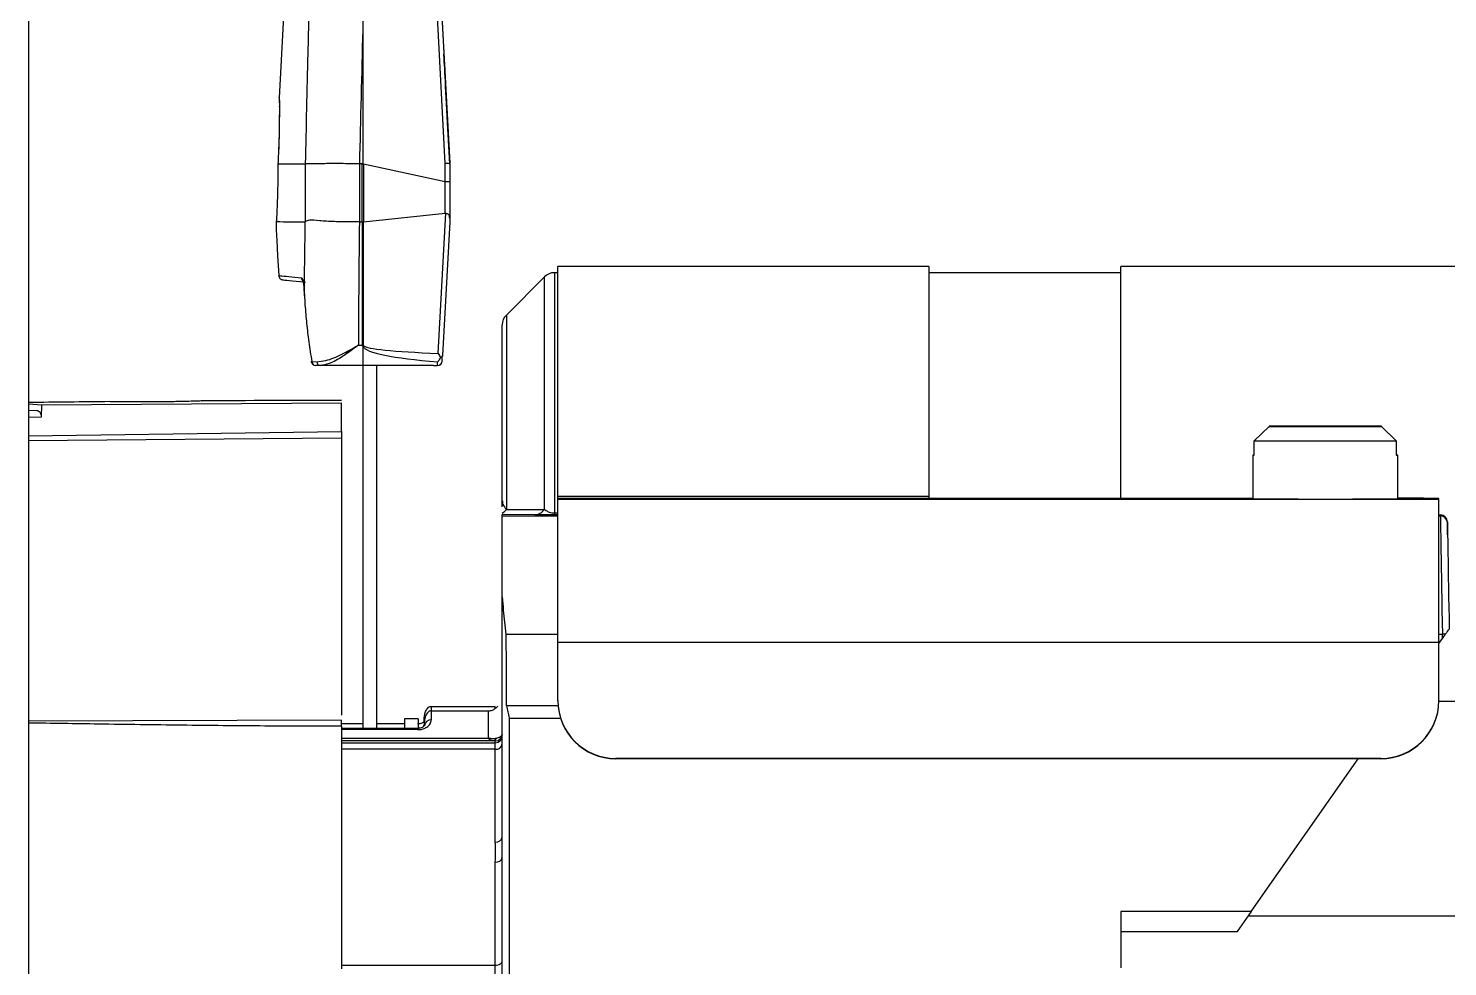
# Model space of a CAD drawing. Extents: x 6 to 134, y 3 to 97.
# Drawn here: x 15.322 to 18.383, y 43.762 to 45.784 of the extents above; entities that cross this region are included whole.
import ezdxf

# ---------------------------------------------------------------- set-up
doc = ezdxf.new("R2010")
doc.units = 0
doc.header["$MEASUREMENT"] = 0
doc.layers.add('OBJECT', color=7, linetype='CONTINUOUS')

msp = doc.modelspace()

# ---------------------------------------------------------------- linework, layer by layer
at = {"layer": 'OBJECT'}
for p, q in [((15.3222, 49.737), (15.3222, 40.7644)), ((15.8773, 45.9018), (15.8632, 45.6342)), ((16.2214, 45.493), (16.1998, 45.9016)), ((16.2093, 45.9023), (16.2308, 45.4936)), ((16.2093, 45.9009), (16.2308, 45.492)), ((16.0433, 45.7807), (16.0433, 45.4921)), ((16.2184, 45.7274), (16.2184, 45.7282)), ((16.2184, 45.7282), (16.2184, 45.7277)), ((16.2184, 45.7271), (16.2184, 45.7277)), ((16.2308, 45.4934), (16.2255, 45.5945)), ((16.2308, 45.4922), (16.2255, 45.5933)), ((15.8604, 45.4932), (15.8603, 45.4926)), ((15.92, 45.4921), (15.9199, 45.4921)), ((15.92, 45.3676), (15.92, 45.4921)), ((16.0418, 45.492), (16.0366, 45.492)), ((16.0366, 45.492), (16.0366, 45.367)), ((16.0418, 45.367), (16.0418, 45.492)), ((16.2211, 45.4535), (16.0449, 45.4917)), ((16.0449, 45.4917), (16.0449, 45.3672)), ((16.2214, 45.4534), (16.2214, 45.493)), ((16.2308, 45.4935), (16.2308, 45.4936)), ((16.2308, 45.4934), (16.2308, 45.4935)), ((16.2308, 45.4922), (16.2308, 45.4934)), ((16.2308, 45.4922), (16.2308, 45.492)), ((16.2308, 45.492), (16.2308, 45.492)), ((16.2308, 45.492), (16.2308, 45.4529)), ((16.2211, 45.3858), (16.2211, 45.4535)), ((16.2308, 45.4529), (16.2308, 45.3753)), ((15.9193, 45.3671), (15.92, 45.3676)), ((16.0366, 45.367), (16.0418, 45.367)), ((16.0425, 45.367), (16.0441, 45.3671)), ((16.0425, 45.1016), (16.0425, 45.367)), ((16.0441, 45.3671), (16.0441, 45.1016)), ((16.0449, 45.3672), (16.2211, 45.3858)), ((16.2061, 45.0836), (16.2225, 45.3856)), ((16.2308, 45.367), (16.2152, 45.0789)), ((16.2308, 45.3753), (16.2308, 45.367)), ((15.8568, 45.35), (15.8568, 45.3499)), ((17.2642, 45.2712), (16.4642, 45.2712)), ((16.4642, 44.7758), (16.4642, 45.2712)), ((17.2642, 45.2712), (17.2642, 44.7758)), ((25.4828, 45.2708), (17.6782, 45.2708)), ((17.6782, 44.7682), (17.6782, 45.2708)), ((15.8622, 45.2514), (15.8621, 45.2514)), ((16.4354, 45.2487), (16.353, 45.1662)), ((16.4354, 44.7472), (16.4354, 45.2487)), ((16.4642, 45.2575), (16.4566, 45.2575)), ((16.4566, 45.2575), (16.4566, 44.7396)), ((17.6782, 45.2575), (17.2642, 45.2575)), ((15.9162, 45.2261), (15.9172, 45.208)), ((15.9162, 45.2261), (15.9162, 45.2261)), ((15.9165, 45.2261), (15.9174, 45.208)), ((16.353, 45.1662), (16.353, 44.7472)), ((16.3442, 44.7662), (16.3442, 45.145)), ((16.0341, 45.1016), (16.0425, 45.1016)), ((16.0433, 45.0985), (16.0433, 45.0572)), ((15.9321, 45.0668), (15.9324, 45.0656)), ((15.9336, 45.0658), (15.9441, 45.0655)), ((15.9516, 45.0572), (15.942, 45.0572)), ((16.0433, 45.0572), (15.9516, 45.0572)), ((16.1956, 45.0572), (16.0433, 45.0572)), ((16.0433, 45.0572), (16.0433, 44.2752)), ((16.0733, 45.0572), (16.0733, 44.2752)), ((16.1956, 45.0572), (16.2045, 45.0572)), ((15.3222, 44.9745), (15.3505, 44.9727)), ((15.3505, 44.9727), (15.3501, 44.9458)), ((15.3505, 44.9727), (15.9972, 44.9767)), ((15.9972, 44.9153), (15.9972, 44.9767)), ((15.3222, 44.9615), (15.3403, 44.9603)), ((15.3403, 44.9603), (15.3222, 44.9598)), ((15.3501, 44.9458), (15.3222, 44.9451)), ((15.3222, 44.9055), (15.9972, 44.9153)), ((17.9661, 44.8953), (17.9979, 44.9263)), ((17.9979, 44.9265), (18.2406, 44.9265)), ((17.9979, 44.9263), (18.2406, 44.9263)), ((18.2406, 44.9263), (18.2724, 44.8953)), ((15.9972, 44.9007), (15.3222, 44.8951)), ((15.9972, 44.9007), (15.9972, 44.3037)), ((17.9661, 44.8955), (17.9661, 44.8953)), ((17.9661, 44.8638), (17.9661, 44.8953)), ((18.2724, 44.8953), (18.2724, 44.8955)), ((18.2724, 44.8953), (18.2724, 44.8638)), ((17.963, 44.8639), (17.963, 44.7701)), ((18.2755, 44.7701), (18.2755, 44.8639)), ((16.4642, 44.7758), (17.2642, 44.7758)), ((16.4642, 44.7716), (16.4642, 44.7758)), ((16.4642, 44.7716), (17.2642, 44.7716)), ((16.4642, 44.7693), (16.4642, 44.7716)), ((16.4642, 44.461), (16.4642, 44.7693)), ((16.4642, 44.7693), (18.3642, 44.7693)), ((17.2642, 44.7758), (17.2642, 44.7716)), ((17.2642, 44.7716), (17.2642, 44.7714)), ((17.3892, 44.7711), (17.963, 44.7711)), ((17.963, 44.7704), (17.4032, 44.7704)), ((17.4032, 44.7704), (17.4032, 44.7699)), ((17.4032, 44.7699), (17.9944, 44.7699)), ((18.3642, 44.7693), (18.3642, 44.7708)), ((18.3642, 44.461), (18.3642, 44.7693)), ((16.4142, 44.7356), (16.3442, 44.7359)), ((16.3442, 44.7333), (16.3442, 44.7359)), ((16.3442, 44.7333), (16.4642, 44.7333)), ((16.3442, 44.5588), (16.3442, 44.7333)), ((16.4566, 44.7396), (16.4566, 44.7355)), ((16.4566, 44.7396), (16.4642, 44.7396)), ((16.4642, 44.7355), (16.4566, 44.7355)), ((18.3642, 44.7352), (18.3675, 44.7352)), ((18.3642, 44.7333), (18.3675, 44.7333)), ((18.3675, 44.7333), (18.3675, 44.7352)), ((18.3825, 44.7205), (18.3825, 44.7186)), ((16.3442, 43.5111), (16.3442, 44.5588)), ((16.3521, 44.4779), (16.4642, 44.4779)), ((18.3642, 44.4779), (18.3717, 44.4779)), ((18.3719, 44.4689), (18.3717, 44.4779)), ((16.4642, 44.461), (18.3642, 44.461)), ((16.4642, 44.3352), (16.4642, 44.461)), ((18.3642, 44.458), (18.3719, 44.4689)), ((18.3642, 44.3352), (18.3642, 44.461)), ((16.1908, 44.3224), (16.1906, 44.3224)), ((16.1906, 44.3224), (16.1907, 44.313)), ((16.1908, 44.3224), (16.3292, 44.3224)), ((16.3292, 44.3179), (16.3292, 44.3224)), ((16.4647, 44.3238), (16.353, 44.3238)), ((16.4642, 44.3346), (16.4642, 44.3352)), ((18.3642, 44.3352), (18.3642, 44.3346)), ((18.3642, 44.3335), (25.6472, 44.3335)), ((15.9972, 44.2925), (15.3222, 44.2905)), ((16.1631, 44.2957), (16.1331, 44.2957)), ((16.1331, 44.2957), (16.1331, 44.2954)), ((16.1631, 44.2954), (16.1331, 44.2954)), ((16.1331, 44.2954), (16.1331, 44.2744)), ((16.1631, 44.2957), (16.1631, 44.2954)), ((16.1631, 44.2954), (16.1631, 44.2744)), ((16.1762, 44.2844), (16.176, 44.2938)), ((16.1906, 44.313), (16.1908, 44.313)), ((16.1908, 44.313), (16.1911, 44.2935)), ((16.1908, 44.313), (16.3142, 44.313)), ((16.3142, 44.2541), (16.3142, 44.313)), ((16.3592, 44.2972), (16.3592, 43.5113)), ((16.3592, 44.2972), (16.47, 44.2972)), ((16.0433, 44.2848), (15.9972, 44.2848)), ((15.9972, 44.2796), (15.9972, 43.7564)), ((16.1615, 44.2752), (15.9972, 44.2752)), ((16.1615, 44.2724), (15.9972, 44.2724)), ((16.1331, 44.2848), (16.0733, 44.2848)), ((16.1615, 44.2724), (16.1615, 44.2752)), ((16.176, 44.2844), (16.1761, 44.2809)), ((16.1761, 44.2904), (16.1762, 44.2844)), ((15.9972, 44.2541), (16.3142, 44.2541)), ((16.3228, 44.2484), (15.9972, 44.2484)), ((15.9972, 44.244), (16.3292, 44.244)), ((16.3292, 44.2301), (15.9972, 44.2301)), ((16.3292, 44.244), (16.3292, 44.248)), ((16.3292, 44.2301), (16.3292, 44.244)), ((16.3292, 44.03), (16.3292, 44.2301)), ((18.2392, 44.2102), (16.5892, 44.2102)), ((16.5892, 44.2102), (16.5892, 44.2096)), ((18.2392, 44.2096), (16.5892, 44.2096)), ((17.9597, 43.8803), (18.1904, 44.2096)), ((18.2392, 44.2096), (18.2392, 44.2102)), ((16.3292, 43.7645), (16.3292, 43.9869)), ((17.9597, 43.8803), (17.6782, 43.8803)), ((17.6782, 43.8803), (17.6782, 43.8373)), ((17.9297, 43.8373), (17.9598, 43.8804)), ((17.9533, 43.8711), (26.0222, 43.8711)), ((17.6782, 43.8373), (17.6782, 43.7586)), ((17.6782, 43.8373), (17.9297, 43.8373)), ((15.9972, 43.7645), (16.3292, 43.7645)), ((16.3292, 43.7273), (16.3292, 43.7645))]:
    msp.add_line(p, q, dxfattribs=at)
at = {"layer": 'OBJECT', "flags": 128}
for points in [[(15.8568, 45.3499), (15.8581, 45.3267), (15.8598, 45.2938), (15.8621, 45.2514)], [(15.9165, 45.2261), (15.9162, 45.2261), (15.9162, 45.2261)], [(15.9174, 45.208), (15.9172, 45.208), (15.9172, 45.208)], [(17.9661, 44.864), (17.9647, 44.8639), (17.9637, 44.8639), (17.9632, 44.8639), (17.963, 44.8639), (17.9632, 44.8639), (17.9637, 44.8638), (17.9647, 44.8638), (17.9661, 44.8638)], [(18.2724, 44.8638), (18.2737, 44.8638), (18.2747, 44.8638), (18.2753, 44.8639), (18.2755, 44.8639), (18.2753, 44.8639), (18.2747, 44.8639), (18.2737, 44.8639), (18.2724, 44.864)], [(17.4032, 44.7704), (17.3669, 44.7704), (17.336, 44.7703), (17.3155, 44.7702), (17.3082, 44.7701), (17.3155, 44.77), (17.336, 44.77), (17.3669, 44.7699), (17.4032, 44.7699)], [(16.3292, 43.7645), (16.3321, 43.7647), (16.335, 43.7652), (16.3376, 43.7661), (16.3398, 43.7673), (16.3417, 43.7688), (16.3431, 43.7704), (16.3439, 43.7722), (16.3442, 43.7741)]]:
    msp.add_lwpolyline(points, dxfattribs=at)
at = {"layer": 'OBJECT'}
for centre, radius, start, end in [((15.9373, 51.2267), 5.7347, 269.23213, 269.82698), ((15.9233, 49.1722), 3.8051, 269.0001, 269.9396), ((15.9211, 45.247), 0.01, 182.5479, 223.9504), ((16.4566, 45.2275), 0.03, 90, 135), ((16.3742, 45.145), 0.03, 135, 180), ((16.0425, 45.2168), 0.1152, 269.9998, 270.7844), ((15.954, 45.1925), 0.1297, 313.5321, 314.5018), ((15.9316, 45.0752), 0.00968, 272.823, 281.8234), ((15.942, 45.0672), 0.01, 189.2547, 269.8866), ((15.9426, 45.0662), 0.00905, 182.809, 265.6889), ((15.9527, 45.0657), 0.00855, 181.3488, 262.8363), ((16.2046, 45.0672), 0.00999, 269.9527, 356.8572), ((16.2047, 45.0579), 0.000648, 258.4953, 270.7623), ((16.2045, 45.0672), 0.01, 270.7902, 356.8205), ((15.9972, -5.678), 50.66, 90.56461, 90.76344), ((15.9972, -5.678), 50.66, 90, 90.34018), ((18.1192, 17.0461), 27.8806, 89.75061, 90.24939), ((18.1192, 72.8067), 27.8806, 269.75061, 270.24939), ((18.1192, 76.6281), 31.7331, 269.72349, 270.27651), ((17.358, 57.335), 12.5639, 269.57246, 270.14251), ((18.1192, 68.2293), 23.4597, 269.61839, 270.38161), ((18.2865, 34.8304), 9.9408, 89.55213, 90.06367), ((16.3303, 44.7636), 0.028, 299.7981, 324.1788), ((16.4137, 44.7616), 0.026, 271.0442, 326.5036), ((18.3675, 44.7202), 0.015, 1.0001, 90.0001), ((18.3675, 44.7183), 0.015, 1.0001, 90.0001), ((18.3853, 43.7091), 0.769, 90.5215, 91.0095), ((16.5892, 44.3352), 0.125, 180.0032, 270.0032), ((16.5892, 44.3346), 0.125, 180.0032, 270.0032), ((18.2392, 44.3352), 0.125, 269.9968, 359.9968), ((18.2392, 44.3346), 0.125, 269.9968, 359.9968), ((16.19, 44.2796), 0.0139, 85.2486, 174.7595), ((16.3292, 44.263), 0.015, 269.9943, 359.9943), ((16.3222, 44.2592), 0.0109, 273.2085, 327.7577), ((16.3292, 44.259), 0.015, 269.9943, 359.9943), ((16.3308, 44.2436), 0.0136, 263.5231, 351.559), ((16.3311, 44.0433), 0.0134, 262.0583, 348.8019), ((16.3311, 44.0002), 0.0134, 261.7558, 348.1655)]:
    msp.add_arc(centre, radius, start, end, dxfattribs=at)
for centre, major_axis, ratio, start_param, end_param in [((18.1058, 41.473), (0, 19.0704), 0.111021, 1.342949, 1.358461), ((16.2255, 45.5934), (-0.0071, 0.1349), 0.000066, 4.721241, 6.284441), ((16.2255, 45.5925), (-0.0071, 0.1349), 0.000066, 0.001256, 1.564456), ((16.0366, 46.4695), (0, 0.9775), 0.122766, 3.138252, 3.141593), ((16.0418, 46.4695), (0, 0.9775), 0.122766, 3.141593, 3.154684), ((16.0418, 46.4702), (-0.0064, 0.9788), 0.122419, 3.101136, 3.114225), ((16.2208, 45.4918), (0.01, 0.00026), 0.11918, 0.00321, 1.515293), ((16.2208, 45.535), (-0.0005, 0.0816), 0.122419, 3.114225, 3.140405), ((16.2208, 45.4529), (0.01, 0), 0.059909, 0, 1.518436), ((18.1058, 45.0093), (0, 7.8821), 0.262863, 1.525405, 1.559096), ((16.0366, 44.9193), (0, 0.4477), 0.268039, 0, 0.004204), ((16.0418, 44.9193), (0, 0.4477), 0.268039, 6.276674, 6.283185), ((16.0418, 44.919), (0.007, 0.4484), 0.267183, 0.032513, 0.03903), ((16.2208, 45.3485), (0.0006, 0.0374), 0.267183, 6.175097, 6.315699), ((18.0948, 45.0475), (2.2237, -0.1946), 0.001244, 3.155663, 3.351901), ((16.6121, 45.1172), (0.5695, 0.0158), 0.101651, 3.138779, 3.191443), ((16.6121, 45.1172), (0.5695, 0.0158), 0.101651, 3.191443, 3.913107), ((16.6136, 45.1094), (0.5695, 0.0078), 0.050854, 3.140894, 3.193558), ((16.6136, 45.1094), (0.5695, 0.0078), 0.050854, 3.193558, 3.914223), ((16.2073, 45.1172), (0.0027, 0.06), 0.000057, 3.194361, 3.67501), ((16.2172, 45.1166), (0.0027, 0.05), 0.000068, 3.194362, 3.856194), ((18.3718, 44.4733), (-0.0043, 0.26), 0.000041, 0.002487, 1.553018), ((18.3828, 44.7051), (-0.0003, 0.0154), 0.000043, 3.706324, 6.285672), ((18.3868, 44.4736), (-0.0043, 0.245), 0.000043, 0.002487, 1.504414), ((16.3592, 49.1705), (0, 5.3332), 0.002813, 2.646396, 2.711134), ((18.3719, 44.4689), (0.0146, 0.0209), 0.000839, 4.711545, 5.16347)]:
    msp.add_ellipse(centre, major_axis=major_axis, ratio=ratio, start_param=start_param, end_param=end_param, dxfattribs=at)
for points, knots in [([(16.0524, 46.4872), (16.0523, 46.4816), (16.0518, 46.4531), (16.0496, 46.3337), (16.0456, 46.1039), (16.0441, 45.8968), (16.0433, 45.7807)], [0, 0, 0, 0, 0.024148, 0.120739, 0.507103, 1, 1, 1, 1]), ([(15.9199, 45.4921), (15.9218, 45.5715), (15.9249, 45.7079), (15.9283, 45.8443), (15.9297, 45.9014)], [0, 0, 0, 0, 0.581449, 1, 1, 1, 1]), ([(15.8634, 45.6342), (15.8634, 45.6347), (15.8633, 45.6368), (15.8635, 45.6237), (15.8635, 45.5961), (15.863, 45.5559), (15.8618, 45.5193), (15.8607, 45.498), (15.8604, 45.4926)], [0, 0, 0, 0, 0.070023, 0.285323, 0.50047, 0.714936, 0.928391, 1, 1, 1, 1]), ([(15.8633, 45.6354), (15.8633, 45.6351), (15.8633, 45.6341), (15.8634, 45.6223), (15.8636, 45.6083), (15.8634, 45.5971), (15.8634, 45.5969)], [0, 0, 0, 0, 0.205312, 0.600181, 0.991841, 1, 1, 1, 1]), ([(15.8634, 45.6165), (15.8635, 45.6112), (15.8635, 45.6045), (15.8634, 45.5933), (15.8634, 45.591)], [0, 0, 0, 0, 0.798939, 1, 1, 1, 1]), ([(15.8634, 45.5969), (15.8633, 45.5867), (15.8631, 45.566), (15.8622, 45.5292), (15.8609, 45.5042), (15.8604, 45.4932)], [0, 0, 0, 0, 0.355681, 0.716965, 1, 1, 1, 1]), ([(15.8634, 45.591), (15.8633, 45.5827), (15.8631, 45.5638), (15.8623, 45.5324), (15.8612, 45.5108), (15.8608, 45.5032)], [0, 0, 0, 0, 0.341558, 0.766914, 1, 1, 1, 1]), ([(15.8604, 45.4926), (15.8603, 45.4766), (15.8601, 45.4446), (15.8587, 45.4021), (15.8575, 45.3785), (15.857, 45.3692), (15.8569, 45.3679)], [0, 0, 0, 0, 0.315568, 0.631102, 0.947588, 1, 1, 1, 1]), ([(16.0362, 45.492), (16.0227, 45.4923), (15.9957, 45.4928), (15.9601, 45.4927), (15.9327, 45.4919), (15.9241, 45.4921), (15.92, 45.4921)], [0, 0, 0, 0, 0.253584, 0.507165, 0.760847, 1, 1, 1, 1]), ([(15.8569, 45.3677), (15.8569, 45.361), (15.8568, 45.3526), (15.8568, 45.3504), (15.8568, 45.35)], [0, 0, 0, 0, 0.791837, 1, 1, 1, 1]), ([(15.8569, 45.3679), (15.8569, 45.3679), (15.8569, 45.3678), (15.8569, 45.3677), (15.8569, 45.3677), (15.8569, 45.3677), (15.8569, 45.3677)], [0, 0, 0, 0, 0.159851, 0.363921, 0.750554, 1, 1, 1, 1]), ([(15.9174, 45.208), (15.9177, 45.2345), (15.9182, 45.2875), (15.919, 45.3406), (15.9193, 45.3671)], [0, 0, 0, 0, 0.499998, 1, 1, 1, 1]), ([(16.0361, 45.367), (16.0309, 45.3669), (16.0123, 45.3667), (15.9813, 45.3676), (15.9492, 45.3692), (15.9287, 45.3723), (15.9224, 45.3689), (15.92, 45.3676)], [0, 0, 0, 0, 0.097508, 0.351331, 0.599304, 0.843154, 1, 1, 1, 1]), ([(16.2308, 45.3753), (16.2308, 45.3768), (16.2308, 45.3794), (16.2296, 45.3819), (16.2275, 45.3835), (16.2249, 45.3846), (16.2232, 45.3853), (16.2225, 45.3856)], [0, 0, 0, 0, 0.281503, 0.477149, 0.672463, 0.878462, 1, 1, 1, 1]), ([(15.8621, 45.2514), (15.8623, 45.2514), (15.8628, 45.2513), (15.8684, 45.2506), (15.892, 45.2484), (15.9111, 45.2466)], [0, 0, 0, 0, 0.045653, 0.228294, 1, 1, 1, 1]), ([(15.8622, 45.2514), (15.8623, 45.2503), (15.8627, 45.248), (15.8645, 45.2451), (15.8671, 45.2431), (15.8695, 45.2422), (15.8709, 45.242), (15.8713, 45.242)], [0, 0, 0, 0, 0.235917, 0.471833, 0.707753, 0.925415, 1, 1, 1, 1]), ([(15.9111, 45.2466), (15.9116, 45.2463), (15.9126, 45.2458), (15.9141, 45.242), (15.9154, 45.2367), (15.9162, 45.231), (15.9164, 45.2274), (15.9165, 45.2261)], [0, 0, 0, 0, 0.2190622, 0.4380201, 0.659218, 0.8799994, 1, 1, 1, 1]), ([(15.9138, 45.2406), (15.9138, 45.2406), (15.9138, 45.2406), (15.9142, 45.2397), (15.9147, 45.2377), (15.9154, 45.2347), (15.9157, 45.2321), (15.9158, 45.231)], [0, 0, 0, 0, 0.091335, 0.252919, 0.485635, 0.779574, 1, 1, 1, 1]), ([(15.9158, 45.231), (15.9159, 45.2303), (15.9161, 45.2288), (15.9162, 45.2271), (15.9162, 45.2261)], [0, 0, 0, 0, 0.433823, 1, 1, 1, 1]), ([(15.9174, 45.208), (15.9179, 45.2013), (15.9191, 45.1813), (15.922, 45.1481), (15.926, 45.1145), (15.93, 45.087), (15.9324, 45.0729), (15.9336, 45.0658)], [0, 0, 0, 0, 0.139672, 0.419039, 0.698673, 0.849307, 1, 1, 1, 1]), ([(15.9441, 45.0655), (15.9505, 45.066), (15.9669, 45.0676), (15.997, 45.0807), (16.021, 45.0938), (16.0329, 45.1009), (16.0339, 45.1015), (16.0341, 45.1016)], [0, 0, 0, 0, 0.244744, 0.626729, 0.967928, 0.996144, 1, 1, 1, 1]), ([(16.0341, 45.1016), (16.034, 45.1015), (16.0329, 45.1007), (16.0296, 45.0981), (16.0185, 45.0896), (15.998, 45.0753), (15.9727, 45.0605), (15.958, 45.0582), (15.9516, 45.0572)], [0, 0, 0, 0, 0.00366, 0.034965, 0.112488, 0.381452, 0.732443, 1, 1, 1, 1]), ([(16.2108, 45.0747), (16.2095, 45.0722), (16.2076, 45.0687), (16.2056, 45.0662), (16.205, 45.0655), (16.2049, 45.0655)], [0, 0, 0, 0, 0.696361, 0.978817, 1, 1, 1, 1]), ([(16.2061, 45.0836), (16.2061, 45.0835), (16.2078, 45.0804), (16.2093, 45.0775), (16.2108, 45.0747)], [0, 0, 0, 0, 0.019973, 1, 1, 1, 1]), ([(16.2152, 45.0789), (16.2152, 45.0788), (16.2152, 45.0785), (16.2149, 45.0775), (16.2139, 45.0762), (16.2122, 45.0752), (16.2111, 45.0748), (16.2108, 45.0747)], [0, 0, 0, 0, 0.017181, 0.202287, 0.556603, 0.898381, 1, 1, 1, 1]), ([(15.5972, 44.9789), (15.5859, 44.9789), (15.5633, 44.9788), (15.5331, 44.979), (15.5106, 44.9793), (15.4979, 44.9795), (15.4979, 44.9795), (15.498, 44.9795)], [0, 0, 0, 0, 0.214786, 0.429571, 0.644387, 0.859248, 1, 1, 1, 1]), ([(15.6964, 44.9811), (15.6968, 44.9811), (15.6981, 44.9811), (15.6888, 44.9808), (15.6694, 44.9802), (15.6411, 44.9795), (15.6155, 44.9791), (15.6007, 44.979), (15.5972, 44.9789)], [0, 0, 0, 0, 0.074136, 0.288627, 0.503163, 0.717816, 0.932508, 1, 1, 1, 1]), ([(15.3403, 44.9603), (15.341, 44.9602), (15.3424, 44.96), (15.3443, 44.9589), (15.346, 44.9575), (15.3478, 44.9553), (15.3491, 44.9527), (15.35, 44.9492), (15.3501, 44.9472), (15.3501, 44.9458)], [0, 0, 0, 0, 0.152076, 0.292239, 0.422143, 0.539512, 0.752461, 0.836115, 1, 1, 1, 1]), ([(15.9972, 44.9153), (15.9972, 44.9136), (15.9972, 44.9111), (15.9972, 44.9081), (15.9972, 44.906), (15.9972, 44.9042), (15.9972, 44.9028), (15.9972, 44.9013), (15.9972, 44.9009), (15.9972, 44.9007)], [0, 0, 0, 0, 0.226959, 0.339216, 0.451472, 0.563729, 0.675985, 0.788242, 1, 1, 1, 1]), ([(16.3442, 44.7662), (16.3444, 44.7635), (16.3448, 44.7572), (16.35, 44.7508), (16.353, 44.7472)], [0, 0, 0, 0, 0.430842, 1, 1, 1, 1]), ([(16.3442, 44.7528), (16.3442, 44.7572), (16.3442, 44.7617), (16.3442, 44.7661), (16.3442, 44.7662)], [0, 0, 0, 0, 0.984527, 1, 1, 1, 1]), ([(16.353, 44.7472), (16.3615, 44.7472), (16.3883, 44.7472), (16.4163, 44.7472), (16.4354, 44.7472)], [0, 0, 0, 0, 0.317174, 1, 1, 1, 1]), ([(16.4566, 44.7355), (16.453, 44.7355), (16.4449, 44.7355), (16.4319, 44.7355), (16.4216, 44.7355), (16.4163, 44.7355), (16.4142, 44.7356)], [0, 0, 0, 0, 0.189166, 0.420533, 0.774853, 1, 1, 1, 1]), ([(16.4354, 44.7472), (16.4365, 44.7464), (16.4389, 44.7444), (16.4437, 44.7419), (16.4497, 44.7402), (16.454, 44.7397), (16.4559, 44.7397), (16.4566, 44.7396)], [0, 0, 0, 0, 0.266162, 0.648894, 0.856832, 0.941655, 1, 1, 1, 1]), ([(16.3442, 44.5588), (16.3449, 44.5492), (16.3467, 44.5229), (16.35, 44.4954), (16.3521, 44.4779)], [0, 0, 0, 0, 0.364089, 1, 1, 1, 1]), ([(18.3865, 44.4898), (18.3864, 44.4897), (18.3862, 44.4894), (18.3848, 44.4873), (18.3822, 44.4836), (18.3797, 44.48), (18.3783, 44.478)], [0, 0, 0, 0, 0.176637, 0.351697, 0.634342, 1, 1, 1, 1]), ([(16.176, 44.2938), (16.176, 44.2938), (16.176, 44.2991), (16.1769, 44.3073), (16.181, 44.3162), (16.1847, 44.3203), (16.1878, 44.3221), (16.1897, 44.3223), (16.1906, 44.3224)], [0, 0, 0, 0, 0.004446, 0.470701, 0.719831, 0.850337, 0.933025, 1, 1, 1, 1]), ([(16.3344, 44.3231), (16.3335, 44.3219), (16.3319, 44.32), (16.33, 44.3185), (16.3292, 44.3179)], [0, 0, 0, 0, 0.624767, 1, 1, 1, 1]), ([(16.353, 44.3238), (16.355, 44.3152), (16.357, 44.3063), (16.3592, 44.2974), (16.3592, 44.2972)], [0, 0, 0, 0, 0.976647, 1, 1, 1, 1]), ([(15.9972, 44.2796), (15.9972, 44.2833), (15.9972, 44.2907), (15.9972, 44.2934), (15.9972, 44.2927), (15.9972, 44.2925)], [0, 0, 0, 0, 0.425022, 0.850044, 1, 1, 1, 1]), ([(16.1615, 44.2724), (16.1624, 44.2724), (16.1666, 44.2725), (16.1738, 44.2739), (16.1828, 44.2781), (16.1898, 44.2849), (16.1907, 44.2906), (16.1911, 44.2935)], [0, 0, 0, 0, 0.052631, 0.24013, 0.426923, 0.706347, 1, 1, 1, 1]), ([(16.1906, 44.313), (16.1897, 44.3129), (16.1878, 44.3127), (16.1847, 44.3109), (16.181, 44.3069), (16.1769, 44.2979), (16.176, 44.2897), (16.176, 44.2844), (16.176, 44.2844)], [0, 0, 0, 0, 0.066975, 0.149663, 0.280169, 0.529299, 0.995554, 1, 1, 1, 1]), ([(16.3142, 44.313), (16.3172, 44.3133), (16.3226, 44.3138), (16.3272, 44.3166), (16.3292, 44.3179)], [0, 0, 0, 0, 0.553559, 1, 1, 1, 1]), ([(15.9972, 44.2796), (15.9423, 44.2797), (15.8274, 44.28), (15.6528, 44.2818), (15.4827, 44.2841), (15.3726, 44.2859), (15.3222, 44.2867)], [0, 0, 0, 0, 0.24402, 0.510283, 0.77599, 1, 1, 1, 1]), ([(16.1761, 44.281), (16.1761, 44.281), (16.1761, 44.2811), (16.1761, 44.2804), (16.1734, 44.2781), (16.1697, 44.2764), (16.1656, 44.2753), (16.1628, 44.2752), (16.1614, 44.2752)], [0, 0, 0, 0, 0.0119127, 0.3625752, 0.5831757, 0.7462961, 0.8812324, 1, 1, 1, 1]), ([(16.176, 44.2902), (16.176, 44.2902), (16.1761, 44.2903), (16.1745, 44.2883), (16.171, 44.2864), (16.1669, 44.2852), (16.1636, 44.2847), (16.1618, 44.2848), (16.1615, 44.2848)], [0, 0, 0, 0, 0.256803, 0.511029, 0.693502, 0.839257, 0.967254, 1, 1, 1, 1]), ([(16.1761, 44.2904), (16.1761, 44.29), (16.1761, 44.2872), (16.1757, 44.283), (16.1739, 44.2796), (16.1733, 44.2783)], [0, 0, 0, 0, 0.093251, 0.672141, 1, 1, 1, 1]), ([(16.3442, 44.263), (16.3441, 44.2622), (16.3437, 44.2599), (16.3403, 44.2568), (16.3351, 44.2545), (16.3321, 44.2536), (16.3314, 44.2534)], [0, 0, 0, 0, 0.223031, 0.63216, 0.91455, 1, 1, 1, 1]), ([(16.3314, 44.2534), (16.3285, 44.253), (16.3252, 44.2524), (16.3206, 44.2528), (16.3184, 44.2531), (16.3165, 44.2535), (16.3154, 44.2538), (16.3149, 44.2539), (16.3146, 44.254), (16.3145, 44.254), (16.3144, 44.2541), (16.3143, 44.2541), (16.3142, 44.2541)], [0, 0, 0, 0, 0.525285, 0.614049, 0.794902, 0.889598, 0.94036, 0.96775, 0.982555, 0.98791, 0.989059, 1, 1, 1, 1]), ([(16.3228, 44.2484), (16.3214, 44.2487), (16.3197, 44.2491), (16.3174, 44.2509), (16.3163, 44.2518), (16.3153, 44.2528), (16.3148, 44.2534), (16.3145, 44.2537), (16.3144, 44.2539), (16.3143, 44.2539), (16.3143, 44.254), (16.3143, 44.2541), (16.3142, 44.2541)], [0, 0, 0, 0, 0.526694, 0.61402, 0.795111, 0.88981, 0.940526, 0.967866, 0.982633, 0.987909, 0.989065, 1, 1, 1, 1]), ([(16.3292, 44.248), (16.3288, 44.2481), (16.3282, 44.2482), (16.3248, 44.2483), (16.3231, 44.2484), (16.3228, 44.2484)], [0, 0, 0, 0, 0.651997, 0.922733, 1, 1, 1, 1]), ([(16.3292, 43.9869), (16.3293, 43.9947), (16.3294, 44.0092), (16.3293, 44.0234), (16.3292, 44.03)], [0, 0, 0, 0, 0.5404155, 1, 1, 1, 1])]:
    msp.add_open_spline(points, degree=3, knots=knots, dxfattribs=at)

doc.saveas('drawing.dxf')
